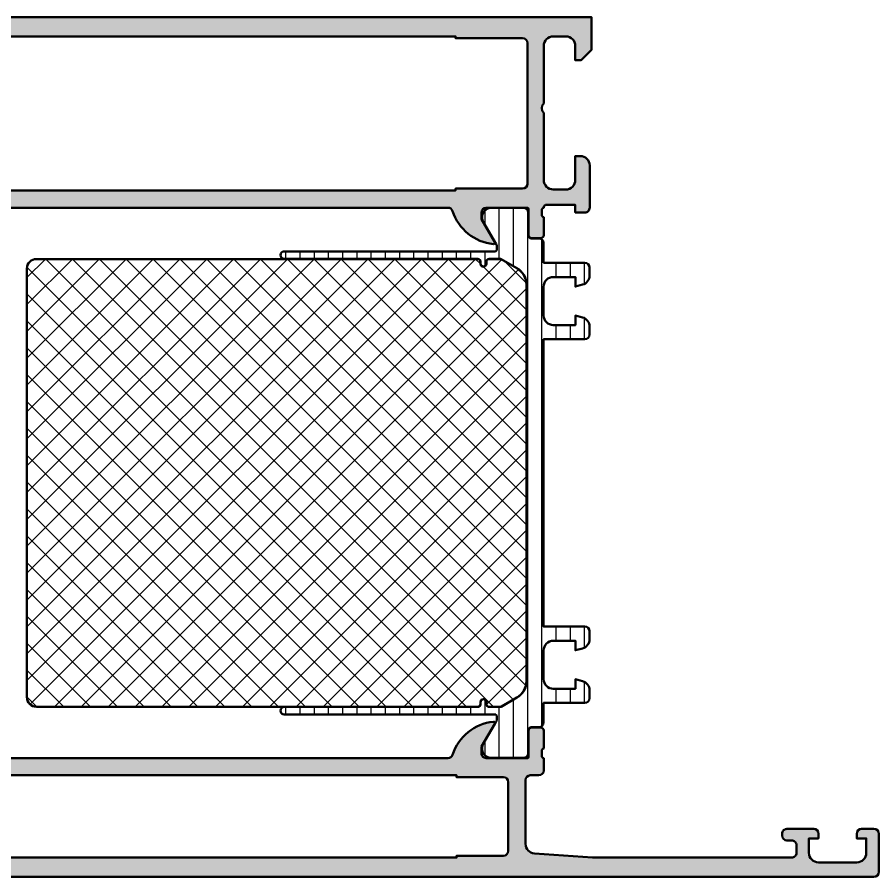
# Model space of a CAD drawing. Extents: x 0 to 160, y 0 to 90.
# Drawn here: x 70 to 160, y 0 to 89.8 of the extents above; entities that cross this region are included whole.
import ezdxf

# ---------------------------------------------------------------- set-up
doc = ezdxf.new("R2010")
doc.units = 0
for name, color, linetype, lineweight in [('0S-Alu contour', 7, 'Continuous', 50), ('0S-Alu hatch', 252, 'Continuous', 25), ('0S-Plastic contour', 254, 'Continuous', 50), ('0S-Plastic hatch', 253, 'Continuous', 25), ('0S-PT contour', 91, 'Continuous', 50), ('0S-PT hatch', 103, 'Continuous', 25)]:
    doc.layers.add(name, color=color, linetype=linetype, lineweight=lineweight)

# ---------------------------------------------------------------- blocks, each defined once
blk = doc.blocks.new('345300__8E15B639_D488_4502_B265_2AD532C50B3A_')
at = {"layer": '0S-Alu hatch'}
h = blk.add_hatch(color=256, dxfattribs=at)
edge = h.paths.add_edge_path()
edge.add_line((30, 89.8), (30, 86.39999847412109))
edge.add_line((30, 86.39999847412109), (31.0999755859375, 85.29999999999998))
edge.add_line((31.0999755859375, 85.29999999999998), (31.69998168945312, 85.29999999999998))
edge.add_line((31.69998168945312, 85.29999999999998), (31.69998168871611, 86.79996542079876))
edge.add_ellipse((32.70002008335165, 86.79996542079876), major_axis=(-1.000038394635545, 0), ratio=1, start_angle=270.0000000000004, end_angle=360, ccw=False)
edge.add_line((32.70002008335165, 87.8000038154343), (33.99995442909356, 87.8000038157356))
edge.add_ellipse((33.99995442852656, 86.7999582432238), major_axis=(-1.00004557251178, 0), ratio=1, start_angle=180, end_angle=269.99999996751444, ccw=False)
edge.add_line((35.00000000103833, 86.79995824322384), (35, 80.8))
edge.add_ellipse((34.47487768903659, 80.29999999999998), major_axis=(-0.725088574914509, 0), ratio=1, start_angle=136.4038464693326, end_angle=223.5961535306675, ccw=False)
edge.add_line((35, 79.8), (35.00000000036452, 72.80002700151537))
edge.add_ellipse((33.99997299848461, 72.80002700151536), major_axis=(-1.0000270018799, 0), ratio=1, start_angle=89.9999999999996, end_angle=180, ccw=False)
edge.add_line((33.99997299848461, 71.79999999963546), (32.70000151232053, 71.79999999980352))
edge.add_ellipse((32.70000151260096, 72.80001982314784), major_axis=(-1.000019823344317, 0), ratio=1, start_angle=0, end_angle=89.99999998393253, ccw=False)
edge.add_line((31.69998168925665, 72.80001982314782), (31.69998168945312, 75.3))
edge.add_line((31.69998168945312, 75.3), (31.20001605502165, 75.30000000059047))
edge.add_arc((31.20001605502165, 74.29996563443147), 1.000034366158999, 90, 180)
edge.add_line((30.19998168886265, 74.29996563443147), (30.19998168944561, 69.89999358552707))
edge.add_arc((30.69998443032074, 69.89999358559417), 0.5000027408751322, 180, 270)
edge.add_line((30.69998443032074, 69.39999084471904), (31.69998168945312, 69.39999084472656))
edge.add_line((31.69998168945312, 69.39999084472656), (31.70016479492188, 70.19971923828125))
edge.add_line((31.70016479492188, 70.19971923828125), (34.70000000000001, 70.19971923828125))
edge.add_ellipse((34.7, 69.89895200014772), major_axis=(-0.3007672381335311, 0), ratio=1, start_angle=180, end_angle=269.99999999999727, ccw=False)
edge.add_ellipse((34.92223322171887, 69.6324576630224), major_axis=(-0.2778251670645117, 0), ratio=1, start_angle=178.8354106257846, end_angle=253.580123580514, ccw=False)
edge.add_line((35.200001, 69.6268110000086), (35.200001, 69.17321700000879))
edge.add_ellipse((34.92113290435685, 69.16755634053145), major_axis=(-0.278925541737135, 0), ratio=1, start_angle=106.42459455535109, end_angle=181.1628700729448, ccw=False)
edge.add_line((35.00000000000001, 68.90001300000851), (35, 67.02000200000002))
edge.add_arc((35.30000000000001, 67.020002), 0.3000000000000114, 180, 270)
edge.add_line((35.30000000000001, 66.720002), (36.27997431904278, 66.720002))
edge.add_arc((36.27997431904278, 67.020002), 0.3000000000000114, 270, 360)
edge.add_line((36.57997431904279, 67.020002), (36.57997431904279, 69.78))
edge.add_ellipse((36.6999743190428, 69.78), major_axis=(-0.1200000000000116, 0), ratio=1, start_angle=270.0000000000034, end_angle=360, ccw=False)
edge.add_line((36.6999743190428, 69.9), (41, 69.9))
edge.add_ellipse((41, 69.40000000000002), major_axis=(-0.4999999999999858, 0), ratio=1, start_angle=180, end_angle=270.0000000000008, ccw=False)
edge.add_line((41.5, 69.4), (41.5, 68.69999999999999))
edge.add_line((41.5, 68.69999999999999), (40.11850454237762, 66.30717967697245))
edge.add_arc((40.2381197846483, 66.23811978464832), 0.1381197846483158, 150.0000000000069, 275.6225775507886)
edge.add_arc((39.76177675882627, 71.07660886184793), 5.000000000000097, 275.6225775507925, 342.2515836439296)
edge.add_ellipse((45.00000000000008, 69.40000000000003), major_axis=(-0.4999999999999428, 0), ratio=1, start_angle=270.00000000000244, end_angle=342.2515836439259, ccw=False)
edge.add_line((45.00000000000006, 69.89999999999999), (114.9999999999999, 69.89999999999998))
edge.add_ellipse((114.9999999999999, 69.39999999999989), major_axis=(-0.5000000000000853, 0), ratio=1, start_angle=197.7484163560707, end_angle=270, ccw=False)
edge.add_arc((120.2382232411737, 71.07660886184769), 4.999999999999867, 197.7484163560701, 264.3774224492067)
edge.add_arc((119.7618802153517, 66.23811978464833), 0.1381197846483053, 264.3774224491943, 390.0000000000062)
edge.add_line((119.8814954576223, 66.3071796769725), (118.5, 68.7))
edge.add_line((118.5, 68.7), (118.5, 69.39999999999999))
edge.add_ellipse((119, 69.4), major_axis=(-0.5000000000000142, 0), ratio=1, start_angle=270, end_angle=360, ccw=False)
edge.add_line((119, 69.9), (123.3000256809572, 69.9))
edge.add_ellipse((123.3000256809572, 69.78), major_axis=(-0.1200000000000045, 0), ratio=1, start_angle=180, end_angle=270, ccw=False)
edge.add_line((123.4200256809572, 69.78), (123.4200256809572, 67.02000200000002))
edge.add_arc((123.7200256809572, 67.020002), 0.3000000000000114, 180, 270)
edge.add_line((123.7200256809572, 66.720002), (124.7, 66.720002))
edge.add_arc((124.7, 67.020002), 0.3000000000000114, 270, 360)
edge.add_line((125, 67.020002), (125, 68.90001300000851))
edge.add_ellipse((125.0788670956431, 69.16755634053142), major_axis=(-0.278925541737107, 0), ratio=1, start_angle=-1.1628700727903265, end_angle=73.57540544465019, ccw=False)
edge.add_line((124.799999, 69.17321700000801), (124.799999, 69.62681100000854))
edge.add_ellipse((125.078836446543, 69.63247940800686), major_axis=(-0.2788950563274508, 0), ratio=1, start_angle=-73.58012358050729, end_angle=1.1645893740849829, ccw=False)
edge.add_line((125, 69.89999999999999), (124.9989193967623, 70.00043853445312))
edge.add_ellipse((125.2815067697617, 69.89971923828114), major_axis=(-0.3000000000001124, 0), ratio=1, start_angle=270.00000000000813, end_angle=340.3830049764201, ccw=False)
edge.add_line((125.2815067697616, 70.19971923828125), (128.2998046875, 70.19971923828125))
edge.add_line((128.2998046875, 70.19971923828125), (128.2999877929687, 69.39999084472656))
edge.add_line((128.2999877929687, 69.39999084472656), (129.2999850521011, 69.39999084471904))
edge.add_arc((129.2999850521012, 69.89999358559415), 0.5000027408750896, 269.9999999999968, 360)
edge.add_line((129.7999877929763, 69.89999358559415), (129.7999877935592, 74.29996563443314))
edge.add_arc((128.7999534274002, 74.29996563443146), 1.000034366159042, 0, 90)
edge.add_line((128.7999534274002, 75.3000000005905), (128.2999877929687, 75.3))
edge.add_line((128.2999877929687, 75.3), (128.2999877931652, 72.80001982314784))
edge.add_ellipse((127.2999679698209, 72.8000198231478), major_axis=(-1.000019823344288, 0), ratio=1, start_angle=89.9999999999983, end_angle=180, ccw=False)
edge.add_line((127.2999679698209, 71.79999999980352), (125.9999964837861, 71.79999999963546))
edge.add_ellipse((125.9999964839373, 72.8000270015154), major_axis=(-1.000027001879942, 0), ratio=1, start_angle=0, end_angle=89.9999999913394, ccw=False)
edge.add_line((124.9999694820573, 72.80002700151539), (124.9999694824218, 79.8))
edge.add_ellipse((125.5250917933853, 80.29999999999998), major_axis=(-0.725088574914509, 0), ratio=1, start_angle=-43.59615353066738, end_angle=43.59615353066738, ccw=False)
edge.add_line((124.9999694824218, 80.8), (124.9999694813835, 86.7999582432238))
edge.add_ellipse((126.0000150538953, 86.79995824322383), major_axis=(-1.000045572511766, 0), ratio=1, start_angle=270, end_angle=360, ccw=False)
edge.add_line((126.0000150538953, 87.8000038157356), (127.2999493998689, 87.8000038154343))
edge.add_ellipse((127.2999493990701, 86.79996542079873), major_axis=(-1.000038394635552, 0), ratio=1, start_angle=180, end_angle=269.99999995423434, ccw=False)
edge.add_line((128.2999877937057, 86.79996542079876), (128.2999877929687, 85.29999999999998))
edge.add_line((128.2999877929687, 85.29999999999998), (128.8999938964844, 85.29999999999998))
edge.add_line((128.8999938964844, 85.29999999999998), (129.9999694824218, 86.39999847412108))
edge.add_line((129.9999694824218, 86.39999847412108), (129.9999694824219, 89.8))
edge.add_line((129.9999694824219, 89.8), (30, 89.8))
edge = h.paths.add_edge_path()
edge.add_ellipse((37.19999335623653, 87.09998757027714), major_axis=(-0.5000078521478031, 0), ratio=1, start_angle=270, end_angle=360, ccw=False)
edge.add_line((37.19999335623653, 87.59999542242494), (44.19998550415039, 87.59999542236326))
edge.add_line((44.19998550415039, 87.59999542236326), (44.19998550415039, 87.79999237060547))
edge.add_line((44.19998550415039, 87.79999237060547), (115.7999877929687, 87.79999237060547))
edge.add_line((115.7999877929687, 87.79999237060547), (115.7999877929687, 87.59999542236326))
edge.add_line((115.7999877929687, 87.59999542236326), (122.7999799408826, 87.59999542242494))
edge.add_ellipse((122.7999799408826, 87.09998757027714), major_axis=(-0.5000078521478031, 0), ratio=1, start_angle=180, end_angle=270, ccw=False)
edge.add_line((123.2999877930304, 87.09998757027788), (123.2999877929904, 72.39999549855543))
edge.add_ellipse((122.7999831391399, 72.39999549855544), major_axis=(-0.5000046538505388, 0), ratio=1, start_angle=90, end_angle=180, ccw=False)
edge.add_line((122.7999831391399, 71.8999908447049), (115.7999877929687, 71.89999084472656))
edge.add_line((115.7999877929687, 71.89999084472656), (115.7999877929687, 71.69999389648437))
edge.add_line((115.7999877929687, 71.69999389648437), (44.19998550415039, 71.69999389648437))
edge.add_line((44.19998550415039, 71.69999389648437), (44.19998550415039, 71.89999084472656))
edge.add_line((44.19998550415039, 71.89999084472656), (37.19998550415039, 71.89999084472656))
edge.add_ellipse((37.19999015797927, 72.39999549855543), major_axis=(-0.5000046538505316, 0), ratio=1, start_angle=0, end_angle=89.99946671545757, ccw=False)
edge.add_line((36.69998550412874, 72.39999549855331), (36.69998550408873, 87.09998757027714))
at = {"layer": '0S-Alu contour', "color": 7}
for points in [[(30, 89.8), (30, 86.39999847412109), (31.0999755859375, 85.29999999999998), (31.69998168945312, 85.29999999999998), (31.69998168871611, 86.79996542079876)], [(128.2999877937057, 86.79996542079876), (128.2999877929687, 85.29999999999998), (128.8999938964844, 85.29999999999998), (129.9999694824218, 86.39999847412108), (129.9999694824219, 89.8), (30, 89.8)], [(32.70002008335165, 87.8000038154343), (33.99995442909356, 87.8000038157356)], [(37.19999335623653, 87.59999542242494), (44.19998550415039, 87.59999542236326), (44.19998550415039, 87.79999237060547), (115.7999877929687, 87.79999237060547), (115.7999877929687, 87.59999542236326), (122.7999799408826, 87.59999542242494)], [(126.0000150538953, 87.8000038157356), (127.2999493998689, 87.8000038154343)], [(35.00000000103833, 86.79995824322384), (35, 80.8)], [(36.69998550412874, 72.39999549855331), (36.69998550408873, 87.09998757027714)], [(123.2999877930304, 87.09998757027788), (123.2999877929904, 72.39999549855543)], [(124.9999694824218, 80.8), (124.9999694813835, 86.7999582432238)], [(35, 79.8), (35.00000000036452, 72.80002700151537)], [(124.9999694820573, 72.80002700151539), (124.9999694824218, 79.8)], [(31.69998168925665, 72.80001982314782), (31.69998168945312, 75.3), (31.20001605502165, 75.30000000059047)], [(128.7999534274002, 75.3000000005905), (128.2999877929687, 75.3), (128.2999877931652, 72.80001982314784)], [(30.19998168886265, 74.29996563443147), (30.19998168944561, 69.89999358552707)], [(129.7999877929763, 69.89999358559415), (129.7999877935592, 74.29996563443314)], [(33.99997299848461, 71.79999999963546), (32.70000151232053, 71.79999999980352)], [(122.7999831391399, 71.8999908447049), (115.7999877929687, 71.89999084472656), (115.7999877929687, 71.69999389648437), (44.19998550415039, 71.69999389648437), (44.19998550415039, 71.89999084472656), (37.19998550415039, 71.89999084472656)], [(127.2999679698209, 71.79999999980352), (125.9999964837861, 71.79999999963546)], [(30.69998443032074, 69.39999084471904), (31.69998168945312, 69.39999084472656), (31.70016479492188, 70.19971923828125), (34.70000000000001, 70.19971923828125)], [(35.200001, 69.6268110000086), (35.200001, 69.17321700000879)], [(36.57997431904279, 67.020002), (36.57997431904279, 69.78)], [(36.6999743190428, 69.9), (41, 69.9)], [(41.5, 69.4), (41.5, 68.69999999999999), (40.11850454237762, 66.30717967697245)], [(45.00000000000006, 69.89999999999999), (114.9999999999999, 69.89999999999998)], [(119.8814954576223, 66.3071796769725), (118.5, 68.7), (118.5, 69.39999999999999)], [(119, 69.9), (123.3000256809572, 69.9)], [(123.4200256809572, 69.78), (123.4200256809572, 67.02000200000002)], [(124.799999, 69.17321700000801), (124.799999, 69.62681100000854)], [(125, 69.89999999999999), (124.9989193967623, 70.00043853445312)], [(125.2815067697616, 70.19971923828125), (128.2998046875, 70.19971923828125), (128.2999877929687, 69.39999084472656), (129.2999850521011, 69.39999084471904)], [(35.00000000000001, 68.90001300000851), (35, 67.02000200000002)], [(125, 67.020002), (125, 68.90001300000851)], [(35.30000000000001, 66.720002), (36.27997431904278, 66.720002)], [(123.7200256809572, 66.720002), (124.7, 66.720002)]]:
    blk.add_lwpolyline(points, dxfattribs=at)
at = {"layer": '0S-Alu contour', "color": 7, "extrusion": (0, 0, -1)}
for centre, radius, start, end in [((-32.70002008335165, 86.79996542079876), 1.000038394635545, 0, 89.99999999999959), ((-33.99995442852656, 86.7999582432238), 1.00004557251178, 90.00000003248556, 180), ((-37.19999335623653, 87.09998757027714), 0.5000078521478031, 0, 90), ((-122.7999799408826, 87.09998757027714), 0.5000078521478031, 90, 180), ((-126.0000150538953, 86.79995824322383), 1.000045572511766, 0, 90), ((-127.2999493990701, 86.79996542079873), 1.000038394635552, 90.00000004576567, 180), ((-34.47487768903659, 80.29999999999998), 0.725088574914509, 136.4038464693325, 223.5961535306674), ((-125.5250917933853, 80.29999999999998), 0.725088574914509, 316.4038464693326, 43.59615353066742), ((-32.70000151260096, 72.80001982314784), 1.000019823344317, 270.0000000160675, 0), ((-33.99997299848461, 72.80002700151536), 1.0000270018799, 180, 270.0000000000004), ((-37.19999015797927, 72.39999549855543), 0.5000046538505316, 270.0005332845425, 0), ((-122.7999831391399, 72.39999549855544), 0.5000046538505388, 180, 270), ((-125.9999964839373, 72.8000270015154), 1.000027001879942, 270.0000000086606, 0), ((-127.2999679698209, 72.8000198231478), 1.000019823344288, 180, 270.0000000000017), ((-34.7, 69.89895200014772), 0.3007672381335311, 90.00000000000273, 180), ((-34.92223322171887, 69.6324576630224), 0.2778251670645117, 106.419876419486, 181.1645893742155), ((-36.6999743190428, 69.78), 0.1200000000000116, 0, 89.99999999999662), ((-41, 69.40000000000002), 0.4999999999999858, 89.9999999999992, 180), ((-45.00000000000008, 69.40000000000003), 0.4999999999999428, 17.7484163560741, 89.99999999999756), ((-114.9999999999999, 69.39999999999989), 0.5000000000000853, 90, 162.2515836439293), ((-119, 69.4), 0.5000000000000142, 0, 90), ((-123.3000256809572, 69.78), 0.1200000000000045, 90, 180), ((-125.078836446543, 69.63247940800686), 0.2788950563274508, 358.835410625915, 73.58012358050729), ((-125.2815067697617, 69.89971923828114), 0.3000000000001124, 19.61699502357985, 89.99999999999186), ((-34.92113290435685, 69.16755634053145), 0.278925541737135, 178.8371299270552, 253.5754054446489), ((-125.0788670956431, 69.16755634053142), 0.278925541737107, 286.4245945553499, 1.162870072790312)]:
    blk.add_arc(centre, radius, start, end, dxfattribs=at)
at = {"layer": '0S-Alu contour', "color": 7}
for centre, radius, start, end in [((31.20001605502165, 74.29996563443147), 1.000034366158999, 90, 180), ((128.7999534274002, 74.29996563443146), 1.000034366159042, 0, 90), ((30.69998443032074, 69.89999358559417), 0.5000027408751322, 180, 270), ((39.76177675882627, 71.07660886184793), 5.000000000000097, 275.6225775507925, 342.2515836439296), ((120.2382232411737, 71.07660886184769), 4.999999999999867, 197.7484163560701, 264.3774224492067), ((129.2999850521012, 69.89999358559415), 0.5000027408750896, 269.9999999999968, 0), ((35.30000000000001, 67.020002), 0.3000000000000114, 180, 270), ((36.27997431904278, 67.020002), 0.3000000000000114, 270, 0), ((123.7200256809572, 67.020002), 0.3000000000000114, 180, 270), ((124.7, 67.020002), 0.3000000000000114, 270, 0), ((40.2381197846483, 66.23811978464832), 0.1381197846483158, 150.0000000000069, 275.6225775507886), ((119.7618802153517, 66.23811978464833), 0.1381197846483053, 264.3774224491943, 30.00000000000631)]:
    blk.add_arc(centre, radius, start, end, dxfattribs=at)
blk = doc.blocks.new('441210__340CACEB_4717_4DF7_979B_7F929537C40F_')
at = {"layer": '0S-PT hatch'}
h = blk.add_hatch(dxfattribs=at)
h.set_pattern_fill('ANSI37', color=256, scale=0.625, angle=90, style=0)
h.set_pattern_definition([(135, (0, 0), (-1.403165018917055, -1.403165018917055), []), (225, (0, 0), (1.403165018917055, -1.403165018917055), [])])
edge = h.paths.add_edge_path()
edge.add_line((71.00999999999993, 63.55020331971736), (71.00999999999993, 18.74979668027917))
edge.add_arc((71.99999999999993, 18.74979668027917), 0.9899999999999948, 180, 270.0001618576358)
edge.add_line((72.0000027966991, 17.75979668028312), (104.4637390305982, 17.75988838867543))
edge.add_line((104.4637390305982, 17.75988838867543), (118.1000354111019, 17.7599929181005))
edge.add_arc((118.1000331880984, 18.04999291809199), 0.2900000000000071, 270.0004392024952, 360)
edge.add_line((118.3900331880984, 18.04999291809191), (118.3900331880984, 18.25056371337838))
edge.add_ellipse((118.6994623928122, 18.25056371337835), major_axis=(-0.3094292047137657, 0), ratio=1, start_angle=180, end_angle=360, ccw=False)
edge.add_line((119.0088915975259, 18.25056371337833), (119.008891597526, 18.04999291809202))
edge.add_arc((119.2988845031792, 18.04999291809202), 0.2899929056531789, 180, 266.5483267860255)
edge.add_line((119.2814250077185, 17.76052607828574), (120.4650128094604, 17.76052607828573))
edge.add_arc((120.4650128094604, 17.95052607828578), 0.1900000000000439, 270, 300.0000000000016)
edge.add_line((120.5600128094604, 17.7859812515667), (122.195, 18.72994154614634))
edge.add_arc((121.2, 20.45333209967735), 1.989999999999981, 300.0000000000009, 360)
edge.add_line((123.19, 20.45333209967735), (123.1899999999999, 61.84666790036636))
edge.add_arc((121.1999999999999, 61.84666790036636), 1.990000000000037, 0, 60.00000000000324)
edge.add_line((122.1949999999998, 63.57005845389749), (120.5600128094604, 64.51401874847689))
edge.add_arc((120.4650128094604, 64.3494739217579), 0.1899999999999309, 59.99999999999826, 90.00000000013713)
edge.add_line((120.46501280946, 64.53947392175783), (119.2814383564031, 64.53947392175488))
edge.add_arc((119.2988986918934, 64.24999291811561), 0.2900070943674306, 93.45167039847776, 180)
edge.add_line((119.0088915975259, 64.24999291811561), (119.0088915975259, 64.04942212282941))
edge.add_ellipse((118.6989247856244, 64.04942212282941), major_axis=(-0.3099668119015888, 0), ratio=1, start_angle=0, end_angle=180, ccw=False)
edge.add_line((118.3889579737228, 64.04942212282941), (118.3889579737228, 64.24999291806849))
edge.add_arc((118.0985513343318, 64.24999291806851), 0.2904066393909232, 0, 90.00043922776564)
edge.add_line((118.0985491080831, 64.54039955745091), (104.4637391355045, 64.54029503338968))
edge.add_line((104.4637391355045, 64.54029503338968), (71.99999720313984, 64.5402033197134))
edge.add_arc((71.99999999999993, 63.55020331971736), 0.9899999999999879, 90.00016186694837, 180)
at = {"layer": '0S-PT contour', "color": 7}
for points in [[(118.0985491080831, 64.54039955745091), (104.4637391355045, 64.54029503338968), (71.99999720313984, 64.5402033197134)], [(118.3889579737228, 64.04942212282941), (118.3889579737228, 64.24999291806849)], [(119.0088915975259, 64.24999291811561), (119.0088915975259, 64.04942212282941)], [(120.46501280946, 64.53947392175783), (119.2814383564031, 64.53947392175488)], [(122.1949999999998, 63.57005845389749), (120.5600128094604, 64.51401874847689)], [(71.00999999999993, 63.55020331971736), (71.00999999999993, 18.74979668027917)], [(123.19, 20.45333209967735), (123.1899999999999, 61.84666790036636)], [(118.3900331880984, 18.04999291809191), (118.3900331880984, 18.25056371337838)], [(119.0088915975259, 18.25056371337833), (119.008891597526, 18.04999291809202)], [(120.5600128094604, 17.7859812515667), (122.195, 18.72994154614634)], [(72.0000027966991, 17.75979668028312), (104.4637390305982, 17.75988838867543), (118.1000354111019, 17.7599929181005)], [(119.2814250077185, 17.76052607828574), (120.4650128094604, 17.76052607828573)]]:
    blk.add_lwpolyline(points, dxfattribs=at)
for centre, radius, start, end in [((71.99999999999993, 63.55020331971736), 0.9899999999999879, 90.00016186694837, 180), ((118.0985513343318, 64.24999291806851), 0.2904066393909232, 0, 90.00043922776564), ((119.2988986918934, 64.24999291811561), 0.2900070943674306, 93.45167039847776, 180), ((120.4650128094604, 64.3494739217579), 0.1899999999999309, 59.99999999999826, 90.00000000013713), ((121.1999999999999, 61.84666790036636), 1.990000000000037, 0, 60.00000000000324), ((121.2, 20.45333209967735), 1.989999999999981, 300.0000000000009, 0), ((71.99999999999993, 18.74979668027917), 0.9899999999999948, 180, 270.0001618576358), ((118.1000331880984, 18.04999291809199), 0.2900000000000071, 270.0004392024952, 0), ((119.2988845031792, 18.04999291809202), 0.2899929056531789, 180, 266.5483267860255), ((120.4650128094604, 17.95052607828578), 0.1900000000000439, 270, 300.0000000000016)]:
    blk.add_arc(centre, radius, start, end, dxfattribs=at)
at = {"layer": '0S-PT contour', "color": 7, "extrusion": (0, 0, -1)}
for centre, radius, start, end in [((-118.6989247856244, 64.04942212282941), 0.3099668119015888, 180, 0), ((-118.6994623928122, 18.25056371337835), 0.3094292047137657, 0, 180)]:
    blk.add_arc(centre, radius, start, end, dxfattribs=at)
blk = doc.blocks.new('284603__46F536CB_F5F0_4CBC_8B6B_EA728B945016___5ED96A27_C765_40BF_9922_C02F004EEDE1_')
at = {"layer": '0S-Plastic hatch'}
h = blk.add_hatch(dxfattribs=at)
h.set_pattern_fill('ANSI31', color=256, scale=0.4680000000000001, angle=45, style=0)
h.set_pattern_definition([(90, (0, 0), (-1.4859, 0), [])])
edge = h.paths.add_edge_path()
edge.add_line((124.99, 64.1399999999982), (129.3, 64.1399999999982))
edge.add_ellipse((129.3, 63.64999999999819), major_axis=(-0.4900000000000091, 0), ratio=1, start_angle=180, end_angle=270, ccw=False)
edge.add_line((129.79, 63.64999999999819), (129.7899999999999, 62.81925077662382))
edge.add_ellipse((128.8, 62.8192507766238), major_axis=(-0.9899999999998952, 0), ratio=1, start_angle=105.0000000000006, end_angle=180, ccw=False)
edge.add_line((129.0562308546515, 61.86298420859773), (128.3099999999999, 61.66303225372661))
edge.add_line((128.3099999999999, 61.66303225372661), (128.3099999999999, 62.65999999999819))
edge.add_line((128.3099999999999, 62.65999999999819), (126, 62.65999999999818))
edge.add_arc((126, 61.64999999999817), 1.00999999999999, 89.9999999999992, 180)
edge.add_line((124.99, 61.64999999999818), (124.99, 58.6499999999982))
edge.add_arc((126, 58.64999999999821), 1.010000000000019, 180, 269.9999999999992)
edge.add_line((126, 57.63999999999819), (128.3099999999999, 57.63999999999819))
edge.add_line((128.3099999999999, 57.63999999999819), (128.3099999999999, 58.63696774626978))
edge.add_line((128.3099999999999, 58.63696774626978), (129.0562308546514, 58.43701579139874))
edge.add_ellipse((128.7999999999999, 57.48074922337254), major_axis=(-0.9900000000000252, 0), ratio=1, start_angle=180, end_angle=255.0000000000015, ccw=False)
edge.add_line((129.79, 57.48074922337253), (129.7899999999999, 56.64999999999818))
edge.add_ellipse((129.2999999999999, 56.64999999999821), major_axis=(-0.4900000000000376, 0), ratio=1, start_angle=90.0000000000066, end_angle=180, ccw=False)
edge.add_line((129.3, 56.15999999999818), (124.99, 56.15999999999819))
edge.add_line((124.99, 56.15999999999819), (124.99, 26.1399999999982))
edge.add_line((124.99, 26.1399999999982), (129.3, 26.1399999999982))
edge.add_ellipse((129.3, 25.6499999999982), major_axis=(-0.4899999999999985, 0), ratio=1, start_angle=180, end_angle=270, ccw=False)
edge.add_line((129.79, 25.6499999999982), (129.79, 24.81925077662383))
edge.add_ellipse((128.8, 24.81925077662375), major_axis=(-0.9899999999999238, 0), ratio=1, start_angle=104.99999999999329, end_angle=180, ccw=False)
edge.add_line((129.0562308546514, 23.8629842085976), (128.3099999999999, 23.66303225372659))
edge.add_line((128.3099999999999, 23.66303225372659), (128.3099999999999, 24.6599999999982))
edge.add_line((128.3099999999999, 24.6599999999982), (126, 24.6599999999982))
edge.add_arc((126, 23.6499999999982), 1.00999999999999, 89.9999999999992, 180)
edge.add_line((124.99, 23.64999999999819), (124.99, 20.6499999999982))
edge.add_arc((126, 20.64999999999819), 1.00999999999999, 180, 270.0000000000008)
edge.add_line((126, 19.6399999999982), (128.3099999999999, 19.6399999999982))
edge.add_line((128.3099999999999, 19.6399999999982), (128.3099999999999, 20.63696774626978))
edge.add_line((128.3099999999999, 20.63696774626978), (129.0562308546514, 20.43701579139874))
edge.add_ellipse((128.8000000000001, 19.4807492233726), major_axis=(-0.989999999999923, 0), ratio=1, start_angle=180, end_angle=255.0000000000085, ccw=False)
edge.add_line((129.79, 19.48074922337258), (129.79, 18.64999999999819))
edge.add_ellipse((129.3, 18.6499999999982), major_axis=(-0.4900000000000091, 0), ratio=1, start_angle=90, end_angle=180, ccw=False)
edge.add_line((129.3, 18.15999999999819), (124.99, 18.15999999999819))
edge.add_line((124.99, 18.15999999999819), (124.99, 16.10999432108894))
edge.add_ellipse((124.500002678902, 16.10999432108888), major_axis=(-0.489997321097917, 0), ratio=1, start_angle=90.00000000000341, end_angle=180, ccw=False)
edge.add_line((124.5000026789021, 15.61999699999096), (123.6896686666595, 15.61999699999813))
edge.add_arc((123.6896686666654, 15.30999699999215), 0.3100000000059868, 90.00000000110315, 180.0079248439906)
edge.add_line((123.3796686696247, 15.3099541224599), (123.3800006123765, 12.91006375013146))
edge.add_ellipse((122.8900046396179, 12.90999597743675), major_axis=(-0.4899959774455775, 0), ratio=1, start_angle=90, end_angle=180.0079247372468, ccw=False)
edge.add_line((122.8900046396179, 12.41999999999117), (119.4141775038086, 12.41999999999814))
edge.add_ellipse((119.5557711508846, 13.39981807472098), major_axis=(-0.9899960709244632, 0), ratio=1, start_angle=-32.74075698832132, end_angle=81.7771036411043, ccw=False)
edge.add_line((118.7230594459032, 13.93524634893964), (120.0416844253296, 16.2191721214413))
edge.add_arc((119.6000854923861, 16.47412934929237), 0.5099145081387637, 330.0000034017259, 360)
edge.add_line((120.1100000005248, 16.4741293493019), (120.11, 16.74999999999819))
edge.add_arc((119.9, 16.74999999999819), 0.2099999999999653, 0, 90)
edge.add_line((119.9, 16.95999999999816), (97.89961581224605, 16.95999999999815))
edge.add_ellipse((97.89961581225484, 17.34999999999818), major_axis=(-0.3900000000000325, 0), ratio=1, start_angle=-89.9985112761575, end_angle=89.99999999870982, ccw=False)
edge.add_line((97.89960567883308, 17.73999999986657), (118.1000426690326, 17.74052486971817))
edge.add_arc((118.1000346142909, 18.05052344342106), 0.3099985738075461, 270.0014887252584, 360)
edge.add_line((118.4100331880984, 18.05052344342107), (118.4100331880984, 18.2500331880492))
edge.add_ellipse((118.7, 18.25003318804918), major_axis=(-0.2899668119015501, 0), ratio=1, start_angle=180, end_angle=360, ccw=False)
edge.add_line((118.9899668119015, 18.25003318804916), (118.9899668119015, 18.05052607823855))
edge.add_arc((119.2999668118543, 18.05052607823855), 0.3099999999528222, 180, 270.0000000000027)
edge.add_line((119.2999668118543, 17.74052607828573), (120.4650128094604, 17.74052607828573))
edge.add_arc((120.4650128094604, 17.95052607828578), 0.210000000000047, 270, 299.9999999999985)
edge.add_line((120.5700128094604, 17.76866074349101), (122.205, 18.71262103807061))
edge.add_arc((121.2000000000001, 20.45333209967732), 2.009999999999963, 299.999999999999, 360)
edge.add_line((123.21, 20.45333209967731), (123.21, 61.84666790036634))
edge.add_arc((121.1999999999999, 61.84666790036633), 2.010000000000047, 0, 60.00000000000468)
edge.add_line((122.2049999999998, 63.58737896197317), (120.5700128094603, 64.53133925655256))
edge.add_arc((120.4650128094602, 64.34947392175776), 0.2100000000000831, 59.99999999999392, 89.9999999999845)
edge.add_line((120.4650128094603, 64.55947392175784), (119.2999668119016, 64.55947392175784))
edge.add_arc((119.2999668119015, 64.24947392175784), 0.3100000000000023, 89.99999999999739, 180)
edge.add_line((118.9899668119015, 64.24947392175783), (118.9899668119015, 64.04996681194716))
edge.add_ellipse((118.7, 64.04996681194716), major_axis=(-0.2899668119015501, 0), ratio=1, start_angle=0, end_angle=180, ccw=False)
edge.add_line((118.4100331880984, 64.04996681194716), (118.4100331880984, 64.24947655657527))
edge.add_arc((118.1000331880982, 64.24947655657499), 0.3100000000002723, 0, 89.99736197018937)
edge.add_line((118.100047461213, 64.55947655624668), (97.89939454542444, 64.56040663980227))
edge.add_ellipse((97.89941249284153, 64.95020331969367), major_axis=(-0.3897966803045807, 0), ratio=1, start_angle=-89.9999999727072, end_angle=89.99736192916959, ccw=False)
edge.add_line((97.89941249265584, 65.33999999999824), (119.9000000000004, 65.33999999999855))
edge.add_arc((119.9000000000004, 65.54999999999816), 0.2099999999995816, 269.9999999999961, 360)
edge.add_line((120.11, 65.54999999999816), (120.11, 65.82584774309092))
edge.add_arc((119.6, 65.82584774309092), 0.5099999999999909, 0, 29.99999659934495)
edge.add_line((120.041672971065, 66.08084771687646), (118.723059445904, 68.36475365105547))
edge.add_ellipse((119.5557711508846, 68.90018192527538), major_axis=(-0.9899960709244748, 0), ratio=1, start_angle=-81.77710364110021, end_angle=32.74075698840721, ccw=False)
edge.add_line((119.4141775038085, 69.87999999999823), (122.8900046396179, 69.88000000000521))
edge.add_ellipse((122.890004639633, 69.3900040225748), major_axis=(-0.4899959774304108, 0), ratio=1, start_angle=179.992075264547, end_angle=270.00000000177636, ccw=False)
edge.add_line((123.3800006123765, 69.38993624989531), (123.3796686696247, 66.99004587752455))
edge.add_arc((123.6896686666595, 66.9900029999983), 0.3100000000000451, 179.9920751571131, 270.0000000000104)
edge.add_line((123.6896686666595, 66.68000299999825), (124.500002678902, 66.68000300000541))
edge.add_ellipse((124.500002678902, 66.19000567890748), major_axis=(-0.4899973210979454, 0), ratio=1, start_angle=180, end_angle=270.00000000000165, ccw=False)
edge.add_line((124.99, 66.19000567890743), (124.99, 64.1399999999982))
at = {"layer": '0S-Plastic contour', "color": 7}
for points in [[(119.4141775038085, 69.87999999999823), (122.8900046396179, 69.88000000000521)], [(123.3800006123765, 69.38993624989531), (123.3796686696247, 66.99004587752455)], [(120.041672971065, 66.08084771687646), (118.723059445904, 68.36475365105547)], [(123.6896686666595, 66.68000299999825), (124.500002678902, 66.68000300000541)], [(120.11, 65.54999999999816), (120.11, 65.82584774309092)], [(124.99, 66.19000567890743), (124.99, 64.1399999999982)], [(97.89941249265584, 65.33999999999824), (119.9000000000004, 65.33999999999855)], [(118.100047461213, 64.55947655624668), (97.89939454542444, 64.56040663980227)], [(118.4100331880984, 64.04996681194716), (118.4100331880984, 64.24947655657527)], [(118.9899668119015, 64.24947392175783), (118.9899668119015, 64.04996681194716)], [(120.4650128094603, 64.55947392175784), (119.2999668119016, 64.55947392175784)], [(122.2049999999998, 63.58737896197317), (120.5700128094603, 64.53133925655256)], [(124.99, 64.1399999999982), (129.3, 64.1399999999982)], [(129.79, 63.64999999999819), (129.7899999999999, 62.81925077662382)], [(129.0562308546515, 61.86298420859773), (128.3099999999999, 61.66303225372661), (128.3099999999999, 62.65999999999819), (126, 62.65999999999818)], [(123.21, 20.45333209967731), (123.21, 61.84666790036634)], [(124.99, 61.64999999999818), (124.99, 58.6499999999982)], [(126, 57.63999999999819), (128.3099999999999, 57.63999999999819), (128.3099999999999, 58.63696774626978), (129.0562308546514, 58.43701579139874)], [(129.79, 57.48074922337253), (129.7899999999999, 56.64999999999818)], [(129.3, 56.15999999999818), (124.99, 56.15999999999819), (124.99, 26.1399999999982), (129.3, 26.1399999999982)], [(129.79, 25.6499999999982), (129.79, 24.81925077662383)], [(129.0562308546514, 23.8629842085976), (128.3099999999999, 23.66303225372659), (128.3099999999999, 24.6599999999982), (126, 24.6599999999982)], [(124.99, 23.64999999999819), (124.99, 20.6499999999982)], [(126, 19.6399999999982), (128.3099999999999, 19.6399999999982), (128.3099999999999, 20.63696774626978), (129.0562308546514, 20.43701579139874)], [(129.79, 19.48074922337258), (129.79, 18.64999999999819)], [(118.4100331880984, 18.05052344342107), (118.4100331880984, 18.2500331880492)], [(118.9899668119015, 18.25003318804916), (118.9899668119015, 18.05052607823855)], [(120.5700128094604, 17.76866074349101), (122.205, 18.71262103807061)], [(129.3, 18.15999999999819), (124.99, 18.15999999999819), (124.99, 16.10999432108894)], [(97.89960567883308, 17.73999999986657), (118.1000426690326, 17.74052486971817)], [(119.2999668118543, 17.74052607828573), (120.4650128094604, 17.74052607828573)], [(119.9, 16.95999999999816), (97.89961581224605, 16.95999999999815)], [(118.7230594459032, 13.93524634893964), (120.0416844253296, 16.2191721214413)], [(120.1100000005248, 16.4741293493019), (120.11, 16.74999999999819)], [(123.3796686696247, 15.3099541224599), (123.3800006123765, 12.91006375013146)], [(124.5000026789021, 15.61999699999096), (123.6896686666595, 15.61999699999813)], [(122.8900046396179, 12.41999999999117), (119.4141775038086, 12.41999999999814)]]:
    blk.add_lwpolyline(points, dxfattribs=at)
at = {"layer": '0S-Plastic contour', "color": 7, "extrusion": (0, 0, -1)}
for centre, radius, start, end in [((-119.5557711508846, 68.90018192527538), 0.989996070924475, 327.2592430115928, 81.77710364110021), ((-122.890004639633, 69.3900040225748), 0.4899959774304108, 89.99999999822366, 180.0079247354531), ((-124.500002678902, 66.19000567890748), 0.4899973210979454, 89.99999999999834, 180), ((-97.89941249284153, 64.95020331969367), 0.3897966803045807, 270.0026380708304, 89.99999997270724), ((-118.7, 64.04996681194716), 0.2899668119015501, 180, 0), ((-129.3, 63.64999999999819), 0.4900000000000091, 90, 180), ((-128.8, 62.8192507766238), 0.9899999999998954, 180, 254.9999999999994), ((-128.7999999999999, 57.48074922337254), 0.9900000000000252, 104.9999999999985, 180), ((-129.2999999999999, 56.64999999999821), 0.4900000000000376, 180, 269.9999999999934), ((-129.3, 25.6499999999982), 0.4899999999999985, 90, 180), ((-128.8, 24.81925077662375), 0.9899999999999238, 180, 255.0000000000067), ((-128.8000000000001, 19.4807492233726), 0.989999999999923, 104.9999999999915, 180), ((-118.7, 18.25003318804918), 0.2899668119015501, 0, 180), ((-129.3, 18.6499999999982), 0.4900000000000091, 180, 270), ((-97.89961581225484, 17.34999999999818), 0.3900000000000325, 270.0000000012902, 89.99851127615754), ((-124.500002678902, 16.10999432108888), 0.489997321097917, 180, 269.9999999999966), ((-119.5557711508846, 13.39981807472098), 0.9899960709244632, 278.2228963588957, 32.74075698832124), ((-122.8900046396179, 12.90999597743675), 0.4899959774455775, 179.9920752627532, 270)]:
    blk.add_arc(centre, radius, start, end, dxfattribs=at)
at = {"layer": '0S-Plastic contour', "color": 7}
for centre, radius, start, end in [((123.6896686666595, 66.9900029999983), 0.3100000000000451, 179.9920751571131, 270.0000000000104), ((119.6, 65.82584774309092), 0.5099999999999909, 0, 29.99999659934495), ((119.9000000000004, 65.54999999999816), 0.2099999999995816, 269.9999999999961, 0), ((118.1000331880982, 64.24947655657499), 0.3100000000002723, 0, 89.99736197018937), ((119.2999668119015, 64.24947392175784), 0.3100000000000023, 89.99999999999739, 180), ((120.4650128094602, 64.34947392175776), 0.2100000000000831, 59.99999999999392, 89.9999999999845), ((121.1999999999999, 61.84666790036633), 2.010000000000047, 0, 60.00000000000468), ((126, 61.64999999999817), 1.00999999999999, 89.9999999999992, 180), ((126, 58.64999999999821), 1.010000000000019, 180, 269.9999999999992), ((126, 23.6499999999982), 1.00999999999999, 89.9999999999992, 180), ((121.2000000000001, 20.45333209967732), 2.009999999999963, 299.999999999999, 0), ((126, 20.64999999999819), 1.00999999999999, 180, 270.0000000000008), ((118.1000346142909, 18.05052344342106), 0.3099985738075461, 270.0014887252584, 0), ((119.2999668118543, 18.05052607823855), 0.3099999999528222, 180, 270.0000000000027), ((120.4650128094604, 17.95052607828578), 0.210000000000047, 270, 299.9999999999985), ((119.9, 16.74999999999819), 0.2099999999999653, 0, 90), ((119.6000854923861, 16.47412934929237), 0.5099145081387637, 330.0000034017259, 0), ((123.6896686666654, 15.30999699999215), 0.3100000000059868, 90.00000000110315, 180.0079248439906)]:
    blk.add_arc(centre, radius, start, end, dxfattribs=at)
blk = doc.blocks.new('445160__1C24B8DB_C112_4119_83F3_D698226B9276_')
at = {"layer": '0S-Alu hatch'}
h = blk.add_hatch(color=256, dxfattribs=at)
edge = h.paths.add_edge_path()
edge.add_line((35.5, 10.6), (36.39999999999997, 10.6))
edge.add_ellipse((36.39999999999997, 10.09999999999996), major_axis=(-0.5000000000000391, 0), ratio=1, start_angle=180, end_angle=270.0000000000008, ccw=False)
edge.add_line((36.90000000000001, 10.09999999999996), (36.89999999999997, 3.431119203401298))
edge.add_ellipse((35.89999999999998, 3.431119203401304), major_axis=(-0.9999999999999928, 0), ratio=1, start_angle=94.08561677997449, end_angle=180, ccw=False)
edge.add_line((35.97124704998788, 2.433660503570575), (29.89999999999998, 2.000000000000001))
edge.add_line((29.89999999999998, 2.000000000000001), (9.100000000000003, 1.999999999999998))
edge.add_ellipse((9.100000000000003, 2.500000000000002), major_axis=(-0.500000000000004, 0), ratio=1, start_angle=0, end_angle=90, ccw=False)
edge.add_line((8.600000000000001, 2.500000000000002), (8.6, 3.299999999999998))
edge.add_ellipse((9.099999999999998, 3.3), major_axis=(-0.4999999999999983, 0), ratio=1, start_angle=269.99999999999983, end_angle=360, ccw=False)
edge.add_line((9.1, 3.799999999999999), (9.600000000000001, 3.799999999999998))
edge.add_arc((9.600000000000001, 4.299999999999998), 0.5, 270, 360)
edge.add_line((10.1, 4.299999999999998), (10.1, 4.5))
edge.add_arc((9.600000000000001, 4.5), 0.5, 0, 90)
edge.add_line((9.600000000000001, 5), (6.800000000000004, 5))
edge.add_arc((6.800000000000003, 4.499999999999999), 0.5000000000000009, 89.99999999999991, 180)
edge.add_line((6.300000000000002, 4.5), (6.300000000000001, 3.999999999999999))
edge.add_line((6.300000000000001, 3.999999999999999), (7.300000000000001, 3.999999999999999))
edge.add_line((7.300000000000001, 3.999999999999999), (7.3, 2.499999999999997))
edge.add_ellipse((6.300000000000002, 2.499999999999998), major_axis=(-0.9999999999999982, 0), ratio=1, start_angle=90, end_angle=180, ccw=False)
edge.add_line((6.300000000000001, 1.499999999999999), (2.299999999999999, 1.499999999999998))
edge.add_ellipse((2.300000000000001, 2.499999999999999), major_axis=(-1, 0), ratio=1, start_angle=0, end_angle=89.99999999999989, ccw=False)
edge.add_line((1.299999999999999, 2.499999999999999), (1.299999999999999, 3.999999999999998))
edge.add_line((1.299999999999999, 3.999999999999998), (2.299999999999999, 3.999999999999999))
edge.add_line((2.299999999999999, 3.999999999999999), (2.3, 4.499999999999998))
edge.add_arc((1.8, 4.499999999999999), 0.4999999999999996, 0, 90.00000000000003)
edge.add_line((1.8, 4.999999999999998), (0.4999999999999987, 4.999999999999997))
edge.add_arc((0.4999999999999988, 4.499999999999998), 0.4999999999999992, 90.00000000000003, 180)
edge.add_line((-3e-16, 4.499999999999998), (0, 0.5))
edge.add_arc((0.5, 0.5), 0.5, 180, 269.9999999999999)
edge.add_line((0.4999999999999998, 0), (159.5, 0))
edge.add_arc((159.5, 0.5), 0.5, 270, 360)
edge.add_line((160, 0.5), (160, 4.5))
edge.add_arc((159.5, 4.5), 0.5, 0, 90)
edge.add_line((159.5, 5), (158.2, 5))
edge.add_arc((158.2, 4.500000000000002), 0.4999999999999983, 90, 180)
edge.add_line((157.7, 4.500000000000002), (157.7, 3.999999999999999))
edge.add_line((157.7, 3.999999999999999), (158.7, 3.999999999999998))
edge.add_line((158.7, 3.999999999999998), (158.7, 2.49999999999999))
edge.add_ellipse((157.6999999999999, 2.500000000000012), major_axis=(-1.000000000000028, 0), ratio=1, start_angle=90, end_angle=180, ccw=False)
edge.add_line((157.6999999999999, 1.49999999999999), (153.7, 1.499999999999999))
edge.add_ellipse((153.7, 2.500000000000004), major_axis=(-1.000000000000005, 0), ratio=1, start_angle=0, end_angle=90, ccw=False)
edge.add_line((152.7, 2.500000000000011), (152.7, 3.999999999999999))
edge.add_line((152.7, 3.999999999999999), (153.7, 3.999999999999999))
edge.add_line((153.7, 3.999999999999999), (153.6999999999999, 4.500000000000037))
edge.add_arc((153.1999999999999, 4.500000000000008), 0.5, 0, 90)
edge.add_line((153.1999999999999, 5.000000000000008), (150.4, 5.000000000000001))
edge.add_arc((150.4, 4.499999999999974), 0.5000000000000276, 89.99999999999675, 180)
edge.add_line((149.9, 4.499999999999972), (149.9, 4.29999999999999))
edge.add_arc((150.4, 4.29999999999999), 0.5, 180, 270)
edge.add_line((150.4, 3.79999999999999), (150.9, 3.799999999999998))
edge.add_ellipse((150.9000000000001, 3.299999999999968), major_axis=(-0.5000000000000302, 0), ratio=1, start_angle=180, end_angle=270.00000000000324, ccw=False)
edge.add_line((151.4000000000001, 3.299999999999988), (151.4000000000001, 2.499999999999987))
edge.add_ellipse((150.9000000000001, 2.499999999999972), major_axis=(-0.4999999999999716, 0), ratio=1, start_angle=89.9999999999967, end_angle=180, ccw=False)
edge.add_line((150.9000000000001, 1.999999999999998), (130.1, 2))
edge.add_line((130.1, 2), (124.0287529500121, 2.433660503570568))
edge.add_ellipse((124.1, 3.431119203401273), major_axis=(-0.9999999999999702, 0), ratio=1, start_angle=0, end_angle=85.9143832200254, ccw=False)
edge.add_line((123.1, 3.431119203401252), (123.0999999999999, 10.09999999999994))
edge.add_ellipse((123.6, 10.09999999999995), major_axis=(-0.500000000000057, 0), ratio=1, start_angle=270, end_angle=360, ccw=False)
edge.add_line((123.6, 10.6), (124.5, 10.6))
edge.add_arc((124.5, 11.09999999999995), 0.4999999999999574, 270, 360)
edge.add_line((124.9999999999999, 11.09999999999994), (125, 12.40000000000011))
edge.add_ellipse((125.078836446543, 12.6675205919932), major_axis=(-0.2788950563274006, 0), ratio=1, start_angle=-1.164589374115394, end_angle=73.58012358050428, ccw=False)
edge.add_line((124.799999, 12.67318899999166), (124.799999, 13.12678299999156))
edge.add_ellipse((125.0788670956432, 13.13244365946867), major_axis=(-0.2789255417371586, 0), ratio=1, start_angle=-73.57540544464098, end_angle=1.1628700728962826, ccw=False)
edge.add_line((125, 13.39998699999161), (125, 15.27999800000008))
edge.add_arc((124.7, 15.27999800000008), 0.3000000000000256, 0, 90.00000000000273)
edge.add_line((124.7, 15.5799980000001), (123.7200256809572, 15.5799980000001))
edge.add_arc((123.7200256809572, 15.27999800000012), 0.2999999999999829, 90, 180)
edge.add_line((123.4200256809572, 15.27999800000012), (123.4200256809572, 12.52000000000009))
edge.add_ellipse((123.3000256809572, 12.5200000000001), major_axis=(-0.1200000000000472, 0), ratio=1, start_angle=90, end_angle=180, ccw=False)
edge.add_line((123.3000256809572, 12.40000000000004), (119, 12.40000000000004))
edge.add_ellipse((119, 12.90000000000003), major_axis=(-0.4999999999999912, 0), ratio=1, start_angle=0, end_angle=90.00000000000159, ccw=False)
edge.add_line((118.5, 12.90000000000011), (118.5000000000001, 13.6000000000001))
edge.add_line((118.5000000000001, 13.6000000000001), (119.8814954576225, 15.99282032302767))
edge.add_arc((119.7618802153519, 16.0618802153518), 0.1381197846482577, 329.9999999999993, 455.6225775507909)
edge.add_arc((120.2382232411739, 11.22339113815292), 4.999999999999321, 95.62257755079276, 162.2515836439295)
edge.add_ellipse((115, 12.90000000000076), major_axis=(-0.5000000000007337, 0), ratio=1, start_angle=90, end_angle=162.2515836439312, ccw=False)
edge.add_line((115, 12.40000000000003), (45.00000000000013, 12.40000000000003))
edge.add_ellipse((45.00000000000013, 12.90000000000054), major_axis=(-0.5000000000005116, 0), ratio=1, start_angle=17.748416356071402, end_angle=90, ccw=False)
edge.add_arc((39.7617767588263, 11.22339113815267), 4.999999999999531, 17.7484163560706, 84.37742244920904)
edge.add_arc((40.23811978464814, 16.06188021535175), 0.1381197846482799, 84.37742244920975, 210.0000000000016)
edge.add_line((40.1185045423775, 15.99282032302761), (41.49999999999986, 13.60000000000008))
edge.add_line((41.49999999999986, 13.60000000000008), (41.49999999999994, 12.90000000000007))
edge.add_ellipse((40.99999999999996, 12.90000000000002), major_axis=(-0.4999999999999787, 0), ratio=1, start_angle=90, end_angle=180, ccw=False)
edge.add_line((40.99999999999996, 12.40000000000004), (36.69997431904283, 12.40000000000003))
edge.add_ellipse((36.69997431904284, 12.52000000000011), major_axis=(-0.1200000000000809, 0), ratio=1, start_angle=0, end_angle=89.9999999999967, ccw=False)
edge.add_line((36.57997431904276, 12.52000000000011), (36.57997431904276, 15.2799980000001))
edge.add_arc((36.27997431904275, 15.2799980000001), 0.3000000000000114, 0, 90.00000000000136)
edge.add_line((36.27997431904275, 15.57999800000011), (35.29999999999998, 15.57999800000011))
edge.add_arc((35.29999999999998, 15.2799980000001), 0.3000000000000043, 90, 180)
edge.add_line((34.99999999999998, 15.2799980000001), (34.99999999999997, 13.3999869999916))
edge.add_ellipse((34.9211329043568, 13.13244365946866), major_axis=(-0.2789255417371497, 0), ratio=1, start_angle=178.8371299271176, end_angle=253.5754054446436, ccw=False)
edge.add_line((35.20000099999997, 13.12678299999162), (35.20000099999997, 12.67318899999125))
edge.add_ellipse((34.92116355345694, 12.6675205919932), major_axis=(-0.2788950563274099, 0), ratio=1, start_angle=106.4198764194951, end_angle=181.1645893740309, ccw=False)
edge.add_line((35, 12.40000000000011), (35, 11.09999999999999))
edge.add_arc((35.5, 11.1), 0.5, 180, 270)
edge = h.paths.add_edge_path()
edge.add_ellipse((39.2, 9.899999999999999), major_axis=(-0.5, 0), ratio=1, start_angle=270, end_angle=360, ccw=False)
edge.add_line((39.2, 10.4), (44.1, 10.4))
edge.add_line((44.1, 10.4), (44.09999999999999, 10.6))
edge.add_line((44.09999999999999, 10.6), (115.9, 10.6))
edge.add_line((115.9, 10.6), (115.9, 10.4))
edge.add_line((115.9, 10.4), (120.8, 10.4))
edge.add_ellipse((120.8, 9.9), major_axis=(-0.5, 0), ratio=1, start_angle=180, end_angle=270, ccw=False)
edge.add_line((121.3, 9.9), (121.3, 2.699999999999999))
edge.add_ellipse((120.8, 2.699999999999999), major_axis=(-0.5, 0), ratio=1, start_angle=90, end_angle=180, ccw=False)
edge.add_line((120.8, 2.199999999999999), (115.9, 2.199999999999999))
edge.add_line((115.9, 2.199999999999999), (115.9, 1.999999999999999))
edge.add_line((115.9, 1.999999999999999), (44.09999999999999, 1.999999999999999))
edge.add_line((44.1, 1.999999999999999), (44.09999999999999, 2.199999999999999))
edge.add_line((44.09999999999999, 2.199999999999999), (39.2, 2.2))
edge.add_ellipse((39.2, 2.7), major_axis=(-0.5, 0), ratio=1, start_angle=0, end_angle=90, ccw=False)
edge.add_line((38.7, 2.7), (38.7, 9.899999999999999))
at = {"layer": '0S-Alu contour', "color": 7}
for points in [[(36.27997431904275, 15.57999800000011), (35.29999999999998, 15.57999800000011)], [(40.1185045423775, 15.99282032302761), (41.49999999999986, 13.60000000000008), (41.49999999999994, 12.90000000000007)], [(118.5, 12.90000000000011), (118.5000000000001, 13.6000000000001), (119.8814954576225, 15.99282032302767)], [(124.7, 15.5799980000001), (123.7200256809572, 15.5799980000001)], [(34.99999999999998, 15.2799980000001), (34.99999999999997, 13.3999869999916)], [(36.57997431904276, 12.52000000000011), (36.57997431904276, 15.2799980000001)], [(123.4200256809572, 15.27999800000012), (123.4200256809572, 12.52000000000009)], [(125, 13.39998699999161), (125, 15.27999800000008)], [(35.20000099999997, 13.12678299999162), (35.20000099999997, 12.67318899999125)], [(124.799999, 12.67318899999166), (124.799999, 13.12678299999156)], [(35, 12.40000000000011), (35, 11.09999999999999)], [(40.99999999999996, 12.40000000000004), (36.69997431904283, 12.40000000000003)], [(115, 12.40000000000003), (45.00000000000013, 12.40000000000003)], [(123.3000256809572, 12.40000000000004), (119, 12.40000000000004)], [(124.9999999999999, 11.09999999999994), (125, 12.40000000000011)], [(35.5, 10.6), (36.39999999999997, 10.6)], [(36.90000000000001, 10.09999999999996), (36.89999999999997, 3.431119203401298)], [(39.2, 10.4), (44.1, 10.4), (44.09999999999999, 10.6), (115.9, 10.6), (115.9, 10.4), (120.8, 10.4)], [(123.1, 3.431119203401252), (123.0999999999999, 10.09999999999994)], [(123.6, 10.6), (124.5, 10.6)], [(38.7, 2.7), (38.7, 9.899999999999999)], [(121.3, 9.9), (121.3, 2.699999999999999)], [(1.8, 4.999999999999998), (0.4999999999999987, 4.999999999999997)], [(9.600000000000001, 5), (6.800000000000004, 5)], [(153.1999999999999, 5.000000000000008), (150.4, 5.000000000000001)], [(159.5, 5), (158.2, 5)], [(-3e-16, 4.499999999999998), (0, 0.5)], [(1.299999999999999, 2.499999999999999), (1.299999999999999, 3.999999999999998), (2.299999999999999, 3.999999999999999), (2.3, 4.499999999999998)], [(6.300000000000002, 4.5), (6.300000000000001, 3.999999999999999), (7.300000000000001, 3.999999999999999), (7.3, 2.499999999999997)], [(9.1, 3.799999999999999), (9.600000000000001, 3.799999999999998)], [(10.1, 4.299999999999998), (10.1, 4.5)], [(149.9, 4.499999999999972), (149.9, 4.29999999999999)], [(150.4, 3.79999999999999), (150.9, 3.799999999999998)], [(152.7, 2.500000000000011), (152.7, 3.999999999999999), (153.7, 3.999999999999999), (153.6999999999999, 4.500000000000037)], [(157.7, 4.500000000000002), (157.7, 3.999999999999999), (158.7, 3.999999999999998), (158.7, 2.49999999999999)], [(160, 0.5), (160, 4.5)], [(8.600000000000001, 2.500000000000002), (8.6, 3.299999999999998)], [(151.4000000000001, 3.299999999999988), (151.4000000000001, 2.499999999999987)], [(35.97124704998788, 2.433660503570575), (29.89999999999998, 2.000000000000001), (9.100000000000003, 1.999999999999998)], [(120.8, 2.199999999999999), (115.9, 2.199999999999999), (115.9, 1.999999999999999), (44.1, 1.999999999999999), (44.09999999999999, 2.199999999999999), (39.2, 2.2)], [(150.9000000000001, 1.999999999999998), (130.1, 2), (124.0287529500121, 2.433660503570568)], [(6.300000000000001, 1.499999999999999), (2.299999999999999, 1.499999999999998)], [(157.6999999999999, 1.49999999999999), (153.7, 1.499999999999999)], [(0.4999999999999998, 0), (159.5, 0)]]:
    blk.add_lwpolyline(points, dxfattribs=at)
for centre, radius, start, end in [((35.29999999999998, 15.2799980000001), 0.3000000000000043, 90, 180), ((36.27997431904275, 15.2799980000001), 0.3000000000000114, 0, 90.00000000000136), ((40.23811978464814, 16.06188021535175), 0.1381197846482799, 84.37742244920975, 210.0000000000016), ((39.7617767588263, 11.22339113815267), 4.999999999999531, 17.7484163560706, 84.37742244920904), ((120.2382232411739, 11.22339113815292), 4.999999999999321, 95.62257755079276, 162.2515836439295), ((119.7618802153519, 16.0618802153518), 0.1381197846482577, 329.9999999999993, 95.622577550791), ((123.7200256809572, 15.27999800000012), 0.2999999999999829, 90, 180), ((124.7, 15.27999800000008), 0.3000000000000256, 0, 90.00000000000273), ((35.5, 11.1), 0.5, 180, 270), ((124.5, 11.09999999999995), 0.4999999999999574, 270, 0), ((0.4999999999999988, 4.499999999999998), 0.4999999999999992, 90.00000000000003, 180), ((1.8, 4.499999999999999), 0.4999999999999996, 0, 90.00000000000003), ((6.800000000000003, 4.499999999999999), 0.5000000000000009, 89.99999999999991, 180), ((9.600000000000001, 4.5), 0.5, 0, 90), ((150.4, 4.499999999999974), 0.5000000000000276, 89.99999999999675, 180), ((153.1999999999999, 4.500000000000008), 0.5, 0, 90), ((158.2, 4.500000000000002), 0.4999999999999983, 90, 180), ((159.5, 4.5), 0.5, 0, 90), ((9.600000000000001, 4.299999999999998), 0.5, 270, 0), ((150.4, 4.29999999999999), 0.5, 180, 270), ((0.5, 0.5), 0.5, 180, 269.9999999999999), ((159.5, 0.5), 0.5, 270, 0)]:
    blk.add_arc(centre, radius, start, end, dxfattribs=at)
at = {"layer": '0S-Alu contour', "color": 7, "extrusion": (0, 0, -1)}
for centre, radius, start, end in [((-34.9211329043568, 13.13244365946866), 0.2789255417371497, 106.4245945553564, 181.1628700728825), ((-34.92116355345694, 12.6675205919932), 0.2788950563274099, 178.8354106259691, 253.5801235805049), ((-40.99999999999996, 12.90000000000002), 0.4999999999999787, 180, 270), ((-45.00000000000013, 12.90000000000054), 0.5000000000005116, 270, 342.2515836439286), ((-115, 12.90000000000076), 0.5000000000007337, 197.7484163560688, 270), ((-119, 12.90000000000003), 0.4999999999999912, 269.9999999999984, 0), ((-125.078836446543, 12.6675205919932), 0.2788950563274006, 286.4198764194957, 1.164589374115389), ((-125.0788670956432, 13.13244365946867), 0.2789255417371586, 358.8371299271037, 73.57540544464105), ((-36.69997431904284, 12.52000000000011), 0.1200000000000809, 270.0000000000033, 0), ((-123.3000256809572, 12.5200000000001), 0.1200000000000472, 180, 270), ((-36.39999999999997, 10.09999999999996), 0.5000000000000391, 89.9999999999992, 180), ((-39.2, 9.899999999999999), 0.5, 0, 90), ((-120.8, 9.9), 0.5, 90, 180), ((-123.6, 10.09999999999995), 0.500000000000057, 0, 90), ((-9.099999999999998, 3.3), 0.4999999999999983, 0, 90.00000000000018), ((-150.9000000000001, 3.299999999999968), 0.5000000000000302, 89.99999999999675, 180), ((-35.89999999999998, 3.431119203401304), 0.9999999999999928, 180, 265.9143832200255), ((-124.1, 3.431119203401273), 0.9999999999999702, 274.0856167799746, 0), ((-2.300000000000001, 2.499999999999999), 1, 270.0000000000001, 0), ((-6.300000000000002, 2.499999999999998), 0.9999999999999982, 180, 270), ((-9.100000000000003, 2.500000000000002), 0.500000000000004, 270, 0), ((-39.2, 2.7), 0.5, 270, 0), ((-120.8, 2.699999999999999), 0.5, 180, 270), ((-150.9000000000001, 2.499999999999972), 0.4999999999999716, 180, 270.0000000000033), ((-153.7, 2.500000000000004), 1.000000000000005, 270, 0), ((-157.6999999999999, 2.500000000000012), 1.000000000000028, 180, 270)]:
    blk.add_arc(centre, radius, start, end, dxfattribs=at)
blk = doc.blocks.new('441210__EFA8C596_6E54_4605_BE18_A7346CE41462_')
at = {"layer": '0S-Alu contour', "color": 7}
for name in ['345300__8E15B639_D488_4502_B265_2AD532C50B3A_', '445160__1C24B8DB_C112_4119_83F3_D698226B9276_']:
    blk.add_blockref(name, (0, 0), dxfattribs=at)
at = {"layer": '0S-Plastic contour', "color": 7}
blk.add_blockref('284603__46F536CB_F5F0_4CBC_8B6B_EA728B945016___5ED96A27_C765_40BF_9922_C02F004EEDE1_', (0, 0), dxfattribs=at)
at = {"layer": '0S-PT contour', "color": 7}
blk.add_blockref('441210__340CACEB_4717_4DF7_979B_7F929537C40F_', (0, 0), dxfattribs=at)

msp = doc.modelspace()

# ---------------------------------------------------------------- block references
at = {"layer": '0S-Alu contour', "color": 7}
msp.add_blockref('441210__EFA8C596_6E54_4605_BE18_A7346CE41462_', (0, 0), dxfattribs=at)

doc.saveas('drawing.dxf')
